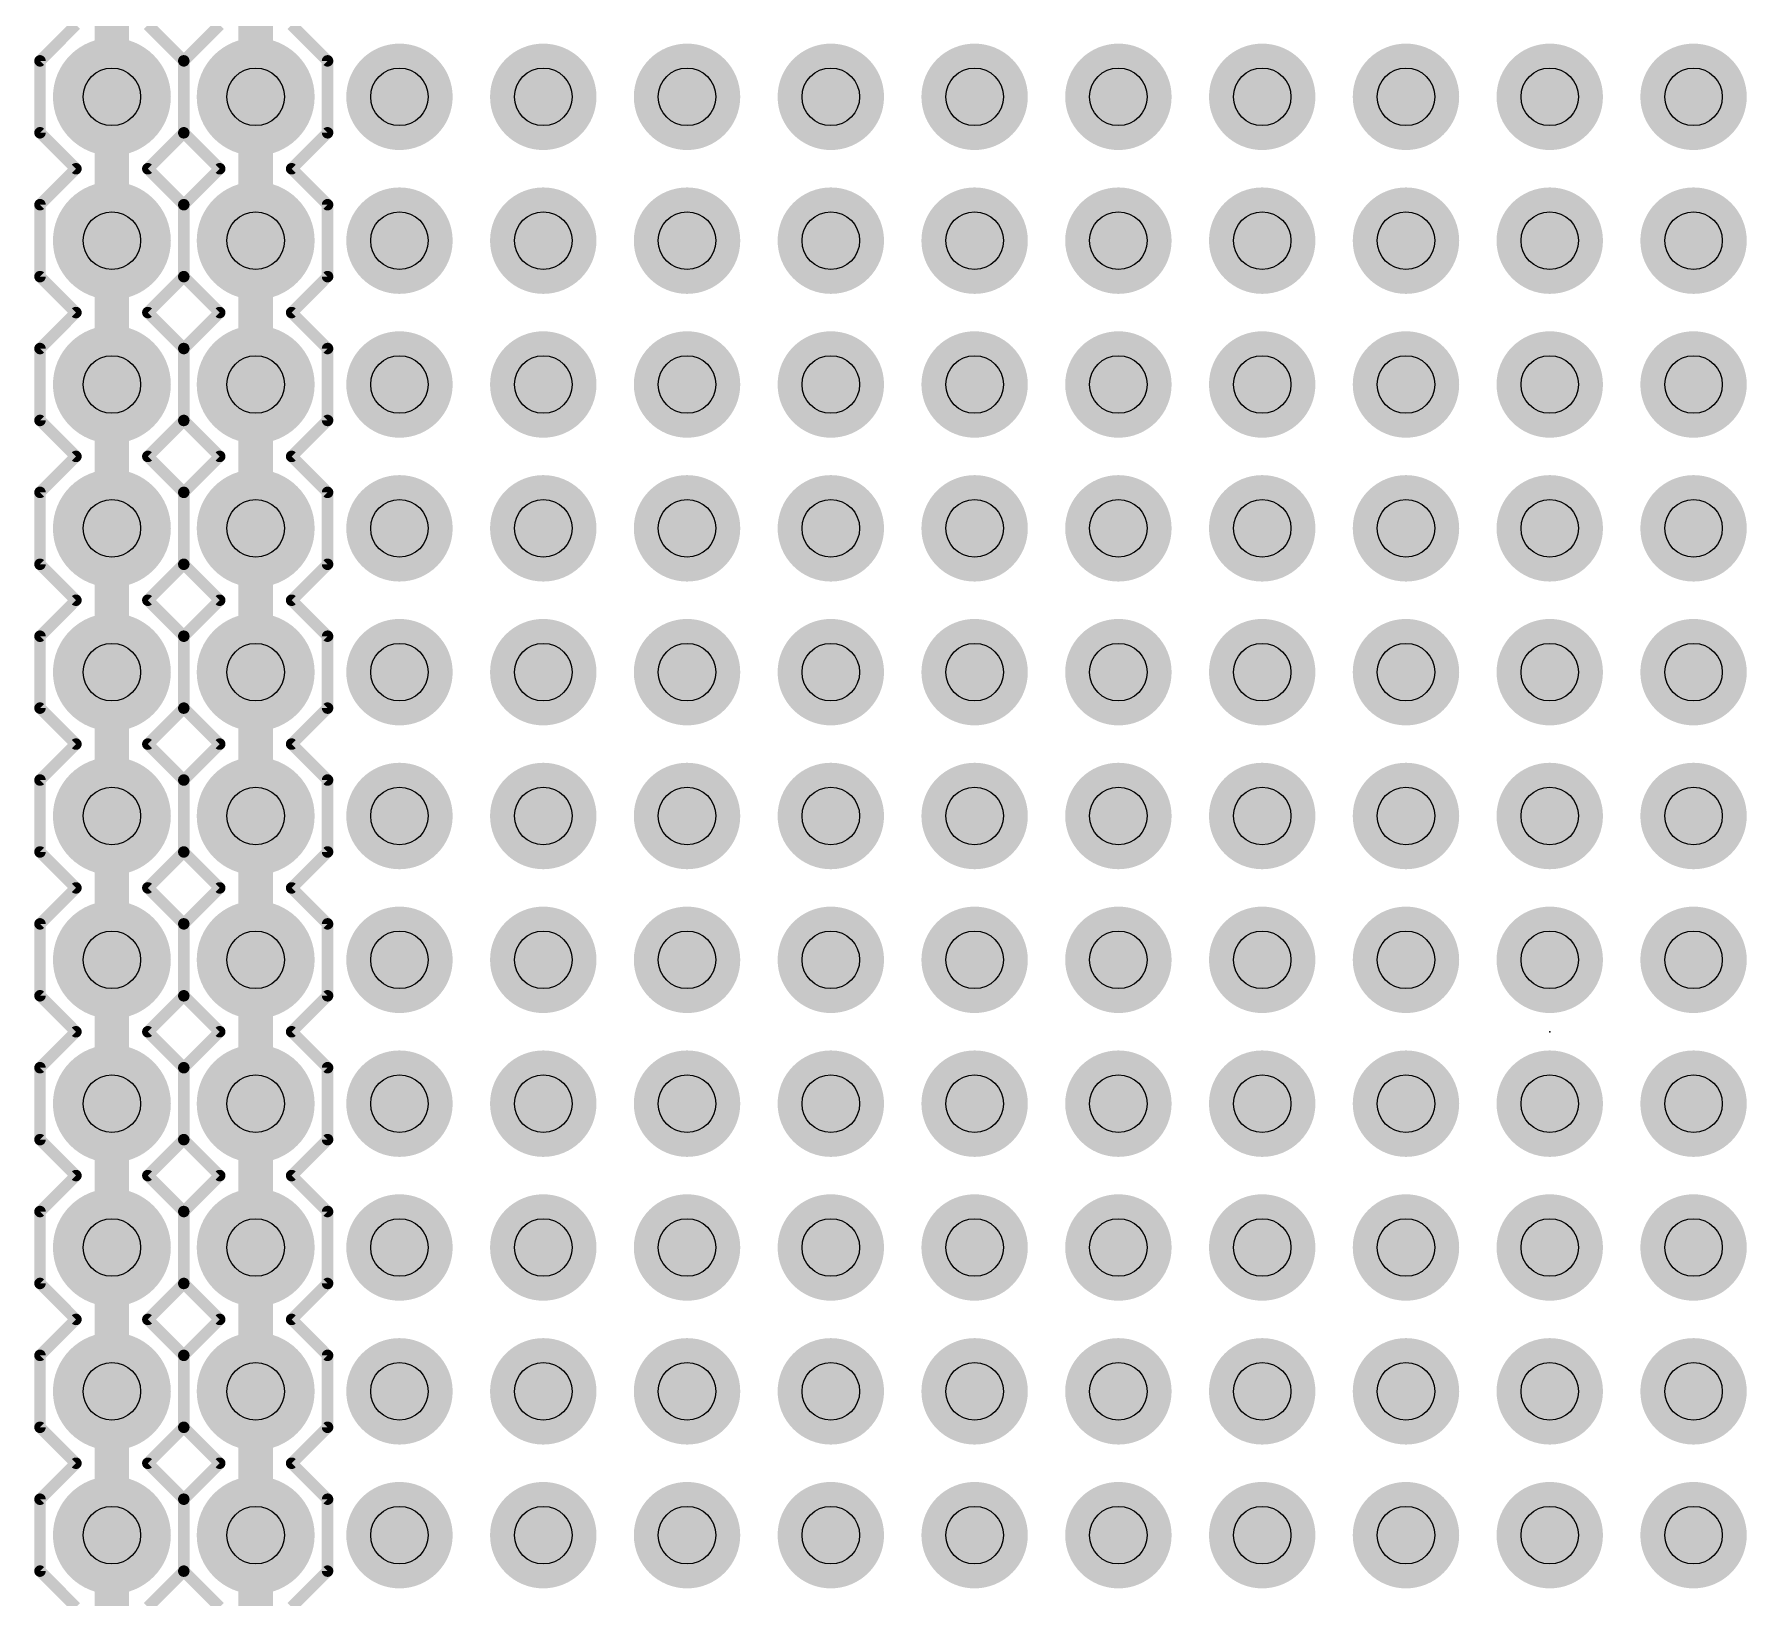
# Model space of a CAD drawing. Extents: x -27 to 84, y -12 to 86.
# Drawn here: x 24.03 to 54.28, y 33.19 to 60.79 of the extents above; entities that cross this region are included whole.
import ezdxf

# ---------------------------------------------------------------- set-up
doc = ezdxf.new("R2010")
doc.units = 0
for name, color, linetype in [('1', 12, 'CONTINUOUS'), ('17', 110, 'CONTINUOUS'), ('18', 110, 'CONTINUOUS'), ('21', 41, 'CONTINUOUS'), ('23', 53, 'CONTINUOUS'), ('29', 253, 'CONTINUOUS'), ('30', 253, 'CONTINUOUS'), ('44', 253, 'CONTINUOUS'), ('51', 53, 'CONTINUOUS')]:
    doc.layers.add(name, color=color, linetype=linetype)

# ---------------------------------------------------------------- blocks, each defined once
blk = doc.blocks.new('RECT')
blk.add_solid([(-0.5, -0.5), (0.5, -0.5), (-0.5, 0.5), (0.5, 0.5)])
blk = doc.blocks.new('ROUNDP')
at = {"const_width": 0.5}
blk.add_lwpolyline([(0, -0.25, 1), (0, 0.25, 1), (0, -0.25)], format="xyb", dxfattribs=at)
blk = doc.blocks.new('ROUNDV')
at = {"const_width": 0.5}
blk.add_lwpolyline([(0, -0.25, 1), (0, 0.25, 1), (0, -0.25)], format="xyb", dxfattribs=at)

msp = doc.modelspace()

# ---------------------------------------------------------------- linework, layer by layer
at = {"layer": '1', "const_width": 0.6096}
for points in [[(25.4, 59.69), (25.4, 62.23)], [(27.94, 59.69), (27.94, 62.23)], [(25.4, 57.15), (25.4, 59.69)], [(27.94, 57.15), (27.94, 59.69)], [(25.4, 54.61), (25.4, 57.15)], [(27.94, 54.61), (27.94, 57.15)], [(25.4, 52.07), (25.4, 54.61)], [(27.94, 52.07), (27.94, 54.61)], [(25.4, 49.53), (25.4, 52.07)], [(27.94, 49.53), (27.94, 52.07)], [(25.4, 46.99), (25.4, 49.53)], [(27.94, 46.99), (27.94, 49.53)], [(25.4, 44.45), (25.4, 46.99)], [(27.94, 44.45), (27.94, 46.99)], [(25.4, 41.91), (25.4, 44.45)], [(27.94, 41.91), (27.94, 44.45)], [(25.4, 39.37), (25.4, 41.91)], [(27.94, 39.37), (27.94, 41.91)], [(25.4, 36.83), (25.4, 39.37)], [(27.94, 36.83), (27.94, 39.37)], [(25.4, 34.29), (25.4, 36.83)], [(27.94, 34.29), (27.94, 36.83)], [(25.4, 31.75), (25.4, 34.29)], [(27.94, 31.75), (27.94, 34.29)]]:
    msp.add_lwpolyline(points, dxfattribs=at)
at = {"layer": '1', "const_width": 0.3048}
for points in [[(25.5524, 59.69, 1), (25.2476, 59.69)], [(28.0924, 59.69, 1), (27.7876, 59.69)], [(25.2476, 59.69, 1), (25.5524, 59.69)], [(27.7876, 59.69, 1), (28.0924, 59.69)], [(25.5524, 57.15, 1), (25.2476, 57.15)], [(25.2476, 57.15, 1), (25.5524, 57.15)], [(28.0924, 57.15, 1), (27.7876, 57.15)], [(27.7876, 57.15, 1), (28.0924, 57.15)], [(25.5524, 54.61, 1), (25.2476, 54.61)], [(25.2476, 54.61, 1), (25.5524, 54.61)], [(28.0924, 54.61, 1), (27.7876, 54.61)], [(27.7876, 54.61, 1), (28.0924, 54.61)], [(25.5524, 52.07, 1), (25.2476, 52.07)], [(28.0924, 52.07, 1), (27.7876, 52.07)], [(25.2476, 52.07, 1), (25.5524, 52.07)], [(27.7876, 52.07, 1), (28.0924, 52.07)], [(25.5524, 49.53, 1), (25.2476, 49.53)], [(25.2476, 49.53, 1), (25.5524, 49.53)], [(28.0924, 49.53, 1), (27.7876, 49.53)], [(27.7876, 49.53, 1), (28.0924, 49.53)], [(25.5524, 46.99, 1), (25.2476, 46.99)], [(28.0924, 46.99, 1), (27.7876, 46.99)], [(25.2476, 46.99, 1), (25.5524, 46.99)], [(27.7876, 46.99, 1), (28.0924, 46.99)], [(25.5524, 44.45, 1), (25.2476, 44.45)], [(25.2476, 44.45, 1), (25.5524, 44.45)], [(28.0924, 44.45, 1), (27.7876, 44.45)], [(27.7876, 44.45, 1), (28.0924, 44.45)], [(25.5524, 41.91, 1), (25.2476, 41.91)], [(25.2476, 41.91, 1), (25.5524, 41.91)], [(28.0924, 41.91, 1), (27.7876, 41.91)], [(27.7876, 41.91, 1), (28.0924, 41.91)], [(25.5524, 39.37, 1), (25.2476, 39.37)], [(28.0924, 39.37, 1), (27.7876, 39.37)], [(25.2476, 39.37, 1), (25.5524, 39.37)], [(27.7876, 39.37, 1), (28.0924, 39.37)], [(25.5524, 36.83, 1), (25.2476, 36.83)], [(25.2476, 36.83, 1), (25.5524, 36.83)], [(28.0924, 36.83, 1), (27.7876, 36.83)], [(27.7876, 36.83, 1), (28.0924, 36.83)], [(25.5524, 34.29, 1), (25.2476, 34.29)], [(28.0924, 34.29, 1), (27.7876, 34.29)], [(25.2476, 34.29, 1), (25.5524, 34.29)], [(27.7876, 34.29, 1), (28.0924, 34.29)]]:
    msp.add_lwpolyline(points, format="xyb", dxfattribs=at)
at = {"layer": '21', "const_width": 0.2032}
for points in [[(24.13, 60.325), (24.765, 60.96)], [(26.035, 60.96), (26.67, 60.325)], [(26.67, 60.325), (27.305, 60.96)], [(28.575, 60.96), (29.21, 60.325)], [(24.13, 59.055), (24.13, 60.325)], [(26.67, 60.325), (26.67, 59.055)], [(26.67, 59.055), (26.67, 60.325)], [(29.21, 60.325), (29.21, 59.055)], [(24.13, 59.055), (24.765, 58.42)], [(26.035, 58.42), (26.67, 59.055)], [(26.67, 59.055), (27.305, 58.42)], [(28.575, 58.42), (29.21, 59.055)], [(24.13, 57.785), (24.765, 58.42)], [(26.035, 58.42), (26.67, 57.785)], [(26.67, 57.785), (27.305, 58.42)], [(28.575, 58.42), (29.21, 57.785)], [(24.13, 56.515), (24.13, 57.785)], [(26.67, 57.785), (26.67, 56.515)], [(26.67, 56.515), (26.67, 57.785)], [(29.21, 57.785), (29.21, 56.515)], [(24.13, 56.515), (24.765, 55.88)], [(26.035, 55.88), (26.67, 56.515)], [(26.67, 56.515), (27.305, 55.88)], [(28.575, 55.88), (29.21, 56.515)], [(24.13, 55.245), (24.765, 55.88)], [(26.035, 55.88), (26.67, 55.245)], [(26.67, 55.245), (27.305, 55.88)], [(28.575, 55.88), (29.21, 55.245)], [(24.13, 53.975), (24.13, 55.245)], [(26.67, 55.245), (26.67, 53.975)], [(26.67, 53.975), (26.67, 55.245)], [(29.21, 55.245), (29.21, 53.975)], [(24.13, 53.975), (24.765, 53.34)], [(26.035, 53.34), (26.67, 53.975)], [(26.67, 53.975), (27.305, 53.34)], [(28.575, 53.34), (29.21, 53.975)], [(24.13, 52.705), (24.765, 53.34)], [(26.035, 53.34), (26.67, 52.705)], [(26.67, 52.705), (27.305, 53.34)], [(28.575, 53.34), (29.21, 52.705)], [(24.13, 51.435), (24.13, 52.705)], [(26.67, 52.705), (26.67, 51.435)], [(26.67, 51.435), (26.67, 52.705)], [(29.21, 52.705), (29.21, 51.435)], [(24.13, 51.435), (24.765, 50.8)], [(26.035, 50.8), (26.67, 51.435)], [(26.67, 51.435), (27.305, 50.8)], [(28.575, 50.8), (29.21, 51.435)], [(24.13, 50.165), (24.765, 50.8)], [(26.035, 50.8), (26.67, 50.165)], [(26.67, 50.165), (27.305, 50.8)], [(28.575, 50.8), (29.21, 50.165)], [(24.13, 48.895), (24.13, 50.165)], [(26.67, 50.165), (26.67, 48.895)], [(26.67, 48.895), (26.67, 50.165)], [(29.21, 50.165), (29.21, 48.895)], [(24.13, 48.895), (24.765, 48.26)], [(26.035, 48.26), (26.67, 48.895)], [(26.67, 48.895), (27.305, 48.26)], [(28.575, 48.26), (29.21, 48.895)], [(24.13, 47.625), (24.765, 48.26)], [(26.035, 48.26), (26.67, 47.625)], [(26.67, 47.625), (27.305, 48.26)], [(28.575, 48.26), (29.21, 47.625)], [(24.13, 46.355), (24.13, 47.625)], [(26.67, 47.625), (26.67, 46.355)], [(26.67, 46.355), (26.67, 47.625)], [(29.21, 47.625), (29.21, 46.355)], [(24.13, 46.355), (24.765, 45.72)], [(26.035, 45.72), (26.67, 46.355)], [(26.67, 46.355), (27.305, 45.72)], [(28.575, 45.72), (29.21, 46.355)], [(24.13, 45.085), (24.765, 45.72)], [(26.035, 45.72), (26.67, 45.085)], [(26.67, 45.085), (27.305, 45.72)], [(28.575, 45.72), (29.21, 45.085)], [(24.13, 43.815), (24.13, 45.085)], [(26.67, 45.085), (26.67, 43.815)], [(26.67, 43.815), (26.67, 45.085)], [(29.21, 45.085), (29.21, 43.815)], [(24.13, 43.815), (24.765, 43.18)], [(26.035, 43.18), (26.67, 43.815)], [(26.67, 43.815), (27.305, 43.18)], [(28.575, 43.18), (29.21, 43.815)], [(24.13, 42.545), (24.765, 43.18)], [(26.035, 43.18), (26.67, 42.545)], [(26.67, 42.545), (27.305, 43.18)], [(28.575, 43.18), (29.21, 42.545)], [(24.13, 41.275), (24.13, 42.545)], [(26.67, 42.545), (26.67, 41.275)], [(26.67, 41.275), (26.67, 42.545)], [(29.21, 42.545), (29.21, 41.275)], [(24.13, 41.275), (24.765, 40.64)], [(26.035, 40.64), (26.67, 41.275)], [(26.67, 41.275), (27.305, 40.64)], [(28.575, 40.64), (29.21, 41.275)], [(24.13, 40.005), (24.765, 40.64)], [(26.035, 40.64), (26.67, 40.005)], [(26.67, 40.005), (27.305, 40.64)], [(28.575, 40.64), (29.21, 40.005)], [(24.13, 38.735), (24.13, 40.005)], [(26.67, 40.005), (26.67, 38.735)], [(26.67, 38.735), (26.67, 40.005)], [(29.21, 40.005), (29.21, 38.735)], [(24.13, 38.735), (24.765, 38.1)], [(26.035, 38.1), (26.67, 38.735)], [(26.67, 38.735), (27.305, 38.1)], [(28.575, 38.1), (29.21, 38.735)], [(24.13, 37.465), (24.765, 38.1)], [(26.035, 38.1), (26.67, 37.465)], [(26.67, 37.465), (27.305, 38.1)], [(28.575, 38.1), (29.21, 37.465)], [(24.13, 36.195), (24.13, 37.465)], [(26.67, 37.465), (26.67, 36.195)], [(26.67, 36.195), (26.67, 37.465)], [(29.21, 37.465), (29.21, 36.195)], [(24.765, 35.56), (24.13, 36.195)], [(26.67, 36.195), (26.035, 35.56)], [(27.305, 35.56), (26.67, 36.195)], [(29.21, 36.195), (28.575, 35.56)], [(24.13, 34.925), (24.765, 35.56)], [(26.035, 35.56), (26.67, 34.925)], [(26.67, 34.925), (27.305, 35.56)], [(28.575, 35.56), (29.21, 34.925)], [(24.13, 33.655), (24.13, 34.925)], [(26.67, 34.925), (26.67, 33.655)], [(26.67, 33.655), (26.67, 34.925)], [(29.21, 34.925), (29.21, 33.655)], [(24.765, 33.02), (24.13, 33.655)], [(26.67, 33.655), (26.035, 33.02)], [(27.305, 33.02), (26.67, 33.655)], [(29.21, 33.655), (28.575, 33.02)]]:
    msp.add_lwpolyline(points, dxfattribs=at)
at = {"layer": '21', "const_width": 0.1016}
for points in [[(24.1808, 60.325, 1), (24.0792, 60.325)], [(24.0941, 60.3609, 1), (24.1659, 60.2891)], [(26.7208, 60.325, 1), (26.6192, 60.325)], [(26.7208, 60.325, 1), (26.6192, 60.325)], [(26.6341, 60.3609, 1), (26.7059, 60.2891)], [(26.6341, 60.2891, 1), (26.7059, 60.3609)], [(29.2608, 60.325, 1), (29.1592, 60.325)], [(29.1741, 60.2891, 1), (29.2459, 60.3609)], [(24.1659, 59.0909, 1), (24.0941, 59.0191)], [(24.0792, 59.055, 1), (24.1808, 59.055)], [(26.7059, 59.0909, 1), (26.6341, 59.0191)], [(26.6192, 59.055, 1), (26.7208, 59.055)], [(26.6192, 59.055, 1), (26.7208, 59.055)], [(26.7059, 59.0191, 1), (26.6341, 59.0909)], [(29.1592, 59.055, 1), (29.2608, 59.055)], [(29.2459, 59.0191, 1), (29.1741, 59.0909)], [(24.8009, 58.3841, 1), (24.7291, 58.4559)], [(24.7291, 58.3841, 1), (24.8009, 58.4559)], [(26.0709, 58.4559, 1), (25.9991, 58.3841)], [(25.9991, 58.4559, 1), (26.0709, 58.3841)], [(27.3409, 58.3841, 1), (27.2691, 58.4559)], [(27.2691, 58.3841, 1), (27.3409, 58.4559)], [(28.6109, 58.4559, 1), (28.5391, 58.3841)], [(28.5391, 58.4559, 1), (28.6109, 58.3841)], [(24.1808, 57.785, 1), (24.0792, 57.785)], [(24.0941, 57.8209, 1), (24.1659, 57.7491)], [(26.7208, 57.785, 1), (26.6192, 57.785)], [(26.7208, 57.785, 1), (26.6192, 57.785)], [(26.6341, 57.8209, 1), (26.7059, 57.7491)], [(26.6341, 57.7491, 1), (26.7059, 57.8209)], [(29.2608, 57.785, 1), (29.1592, 57.785)], [(29.1741, 57.7491, 1), (29.2459, 57.8209)], [(24.1659, 56.5509, 1), (24.0941, 56.4791)], [(26.7059, 56.5509, 1), (26.6341, 56.4791)], [(26.7059, 56.4791, 1), (26.6341, 56.5509)], [(29.2459, 56.4791, 1), (29.1741, 56.5509)], [(24.0792, 56.515, 1), (24.1808, 56.515)], [(26.6192, 56.515, 1), (26.7208, 56.515)], [(26.6192, 56.515, 1), (26.7208, 56.515)], [(29.1592, 56.515, 1), (29.2608, 56.515)], [(24.8009, 55.8441, 1), (24.7291, 55.9159)], [(24.7291, 55.8441, 1), (24.8009, 55.9159)], [(26.0709, 55.9159, 1), (25.9991, 55.8441)], [(25.9991, 55.9159, 1), (26.0709, 55.8441)], [(27.3409, 55.8441, 1), (27.2691, 55.9159)], [(27.2691, 55.8441, 1), (27.3409, 55.9159)], [(28.6109, 55.9159, 1), (28.5391, 55.8441)], [(28.5391, 55.9159, 1), (28.6109, 55.8441)], [(24.1808, 55.245, 1), (24.0792, 55.245)], [(24.0941, 55.2809, 1), (24.1659, 55.2091)], [(26.7208, 55.245, 1), (26.6192, 55.245)], [(26.7208, 55.245, 1), (26.6192, 55.245)], [(26.6341, 55.2809, 1), (26.7059, 55.2091)], [(26.6341, 55.2091, 1), (26.7059, 55.2809)], [(29.2608, 55.245, 1), (29.1592, 55.245)], [(29.1741, 55.2091, 1), (29.2459, 55.2809)], [(24.1659, 54.0109, 1), (24.0941, 53.9391)], [(24.0792, 53.975, 1), (24.1808, 53.975)], [(26.7059, 54.0109, 1), (26.6341, 53.9391)], [(26.6192, 53.975, 1), (26.7208, 53.975)], [(26.6192, 53.975, 1), (26.7208, 53.975)], [(26.7059, 53.9391, 1), (26.6341, 54.0109)], [(29.1592, 53.975, 1), (29.2608, 53.975)], [(29.2459, 53.9391, 1), (29.1741, 54.0109)], [(24.8009, 53.3041, 1), (24.7291, 53.3759)], [(24.7291, 53.3041, 1), (24.8009, 53.3759)], [(26.0709, 53.3759, 1), (25.9991, 53.3041)], [(25.9991, 53.3759, 1), (26.0709, 53.3041)], [(27.3409, 53.3041, 1), (27.2691, 53.3759)], [(27.2691, 53.3041, 1), (27.3409, 53.3759)], [(28.6109, 53.3759, 1), (28.5391, 53.3041)], [(28.5391, 53.3759, 1), (28.6109, 53.3041)], [(24.1808, 52.705, 1), (24.0792, 52.705)], [(24.0941, 52.7409, 1), (24.1659, 52.6691)], [(26.7208, 52.705, 1), (26.6192, 52.705)], [(26.7208, 52.705, 1), (26.6192, 52.705)], [(26.6341, 52.7409, 1), (26.7059, 52.6691)], [(26.6341, 52.6691, 1), (26.7059, 52.7409)], [(29.2608, 52.705, 1), (29.1592, 52.705)], [(29.1741, 52.6691, 1), (29.2459, 52.7409)], [(24.1659, 51.4709, 1), (24.0941, 51.3991)], [(24.0792, 51.435, 1), (24.1808, 51.435)], [(26.7059, 51.4709, 1), (26.6341, 51.3991)], [(26.6192, 51.435, 1), (26.7208, 51.435)], [(26.6192, 51.435, 1), (26.7208, 51.435)], [(26.7059, 51.3991, 1), (26.6341, 51.4709)], [(29.1592, 51.435, 1), (29.2608, 51.435)], [(29.2459, 51.3991, 1), (29.1741, 51.4709)], [(24.8009, 50.7641, 1), (24.7291, 50.8359)], [(24.7291, 50.7641, 1), (24.8009, 50.8359)], [(26.0709, 50.8359, 1), (25.9991, 50.7641)], [(25.9991, 50.8359, 1), (26.0709, 50.7641)], [(27.3409, 50.7641, 1), (27.2691, 50.8359)], [(27.2691, 50.7641, 1), (27.3409, 50.8359)], [(28.6109, 50.8359, 1), (28.5391, 50.7641)], [(28.5391, 50.8359, 1), (28.6109, 50.7641)], [(24.1808, 50.165, 1), (24.0792, 50.165)], [(24.0941, 50.2009, 1), (24.1659, 50.1291)], [(26.7208, 50.165, 1), (26.6192, 50.165)], [(26.7208, 50.165, 1), (26.6192, 50.165)], [(26.6341, 50.2009, 1), (26.7059, 50.1291)], [(26.6341, 50.1291, 1), (26.7059, 50.2009)], [(29.2608, 50.165, 1), (29.1592, 50.165)], [(29.1741, 50.1291, 1), (29.2459, 50.2009)], [(24.1659, 48.9309, 1), (24.0941, 48.8591)], [(24.0792, 48.895, 1), (24.1808, 48.895)], [(26.7059, 48.9309, 1), (26.6341, 48.8591)], [(26.6192, 48.895, 1), (26.7208, 48.895)], [(26.6192, 48.895, 1), (26.7208, 48.895)], [(26.7059, 48.8591, 1), (26.6341, 48.9309)], [(29.1592, 48.895, 1), (29.2608, 48.895)], [(29.2459, 48.8591, 1), (29.1741, 48.9309)], [(24.8009, 48.2241, 1), (24.7291, 48.2959)], [(24.7291, 48.2241, 1), (24.8009, 48.2959)], [(26.0709, 48.2959, 1), (25.9991, 48.2241)], [(25.9991, 48.2959, 1), (26.0709, 48.2241)], [(27.3409, 48.2241, 1), (27.2691, 48.2959)], [(27.2691, 48.2241, 1), (27.3409, 48.2959)], [(28.6109, 48.2959, 1), (28.5391, 48.2241)], [(28.5391, 48.2959, 1), (28.6109, 48.2241)], [(24.1808, 47.625, 1), (24.0792, 47.625)], [(24.0941, 47.6609, 1), (24.1659, 47.5891)], [(26.7208, 47.625, 1), (26.6192, 47.625)], [(26.7208, 47.625, 1), (26.6192, 47.625)], [(26.6341, 47.6609, 1), (26.7059, 47.5891)], [(26.6341, 47.5891, 1), (26.7059, 47.6609)], [(29.2608, 47.625, 1), (29.1592, 47.625)], [(29.1741, 47.5891, 1), (29.2459, 47.6609)], [(24.1659, 46.3909, 1), (24.0941, 46.3191)], [(24.0792, 46.355, 1), (24.1808, 46.355)], [(26.7059, 46.3909, 1), (26.6341, 46.3191)], [(26.6192, 46.355, 1), (26.7208, 46.355)], [(26.6192, 46.355, 1), (26.7208, 46.355)], [(26.7059, 46.3191, 1), (26.6341, 46.3909)], [(29.1592, 46.355, 1), (29.2608, 46.355)], [(29.2459, 46.3191, 1), (29.1741, 46.3909)], [(24.8009, 45.6841, 1), (24.7291, 45.7559)], [(24.7291, 45.6841, 1), (24.8009, 45.7559)], [(26.0709, 45.7559, 1), (25.9991, 45.6841)], [(25.9991, 45.7559, 1), (26.0709, 45.6841)], [(27.3409, 45.6841, 1), (27.2691, 45.7559)], [(27.2691, 45.6841, 1), (27.3409, 45.7559)], [(28.6109, 45.7559, 1), (28.5391, 45.6841)], [(28.5391, 45.7559, 1), (28.6109, 45.6841)], [(24.1808, 45.085, 1), (24.0792, 45.085)], [(24.0941, 45.1209, 1), (24.1659, 45.0491)], [(26.7208, 45.085, 1), (26.6192, 45.085)], [(26.7208, 45.085, 1), (26.6192, 45.085)], [(26.6341, 45.1209, 1), (26.7059, 45.0491)], [(26.6341, 45.0491, 1), (26.7059, 45.1209)], [(29.2608, 45.085, 1), (29.1592, 45.085)], [(29.1741, 45.0491, 1), (29.2459, 45.1209)], [(24.1659, 43.8509, 1), (24.0941, 43.7791)], [(24.0792, 43.815, 1), (24.1808, 43.815)], [(26.7059, 43.8509, 1), (26.6341, 43.7791)], [(26.6192, 43.815, 1), (26.7208, 43.815)], [(26.6192, 43.815, 1), (26.7208, 43.815)], [(26.7059, 43.7791, 1), (26.6341, 43.8509)], [(29.1592, 43.815, 1), (29.2608, 43.815)], [(29.2459, 43.7791, 1), (29.1741, 43.8509)], [(24.8009, 43.1441, 1), (24.7291, 43.2159)], [(24.7291, 43.1441, 1), (24.8009, 43.2159)], [(26.0709, 43.2159, 1), (25.9991, 43.1441)], [(25.9991, 43.2159, 1), (26.0709, 43.1441)], [(27.3409, 43.1441, 1), (27.2691, 43.2159)], [(27.2691, 43.1441, 1), (27.3409, 43.2159)], [(28.6109, 43.2159, 1), (28.5391, 43.1441)], [(28.5391, 43.2159, 1), (28.6109, 43.1441)], [(24.1808, 42.545, 1), (24.0792, 42.545)], [(24.0941, 42.5809, 1), (24.1659, 42.5091)], [(26.7208, 42.545, 1), (26.6192, 42.545)], [(26.7208, 42.545, 1), (26.6192, 42.545)], [(26.6341, 42.5809, 1), (26.7059, 42.5091)], [(26.6341, 42.5091, 1), (26.7059, 42.5809)], [(29.2608, 42.545, 1), (29.1592, 42.545)], [(29.1741, 42.5091, 1), (29.2459, 42.5809)], [(24.1659, 41.3109, 1), (24.0941, 41.2391)], [(24.0792, 41.275, 1), (24.1808, 41.275)], [(26.7059, 41.3109, 1), (26.6341, 41.2391)], [(26.6192, 41.275, 1), (26.7208, 41.275)], [(26.6192, 41.275, 1), (26.7208, 41.275)], [(26.7059, 41.2391, 1), (26.6341, 41.3109)], [(29.1592, 41.275, 1), (29.2608, 41.275)], [(29.2459, 41.2391, 1), (29.1741, 41.3109)], [(24.8009, 40.6041, 1), (24.7291, 40.6759)], [(24.7291, 40.6041, 1), (24.8009, 40.6759)], [(26.0709, 40.6759, 1), (25.9991, 40.6041)], [(25.9991, 40.6759, 1), (26.0709, 40.6041)], [(27.3409, 40.6041, 1), (27.2691, 40.6759)], [(27.2691, 40.6041, 1), (27.3409, 40.6759)], [(28.6109, 40.6759, 1), (28.5391, 40.6041)], [(28.5391, 40.6759, 1), (28.6109, 40.6041)], [(24.1808, 40.005, 1), (24.0792, 40.005)], [(24.0941, 40.0409, 1), (24.1659, 39.9691)], [(26.7208, 40.005, 1), (26.6192, 40.005)], [(26.7208, 40.005, 1), (26.6192, 40.005)], [(26.6341, 40.0409, 1), (26.7059, 39.9691)], [(26.6341, 39.9691, 1), (26.7059, 40.0409)], [(29.2608, 40.005, 1), (29.1592, 40.005)], [(29.1741, 39.9691, 1), (29.2459, 40.0409)], [(24.1659, 38.7709, 1), (24.0941, 38.6991)], [(24.0792, 38.735, 1), (24.1808, 38.735)], [(26.7059, 38.7709, 1), (26.6341, 38.6991)], [(26.6192, 38.735, 1), (26.7208, 38.735)], [(26.6192, 38.735, 1), (26.7208, 38.735)], [(26.7059, 38.6991, 1), (26.6341, 38.7709)], [(29.1592, 38.735, 1), (29.2608, 38.735)], [(29.2459, 38.6991, 1), (29.1741, 38.7709)], [(24.8009, 38.0641, 1), (24.7291, 38.1359)], [(24.7291, 38.0641, 1), (24.8009, 38.1359)], [(26.0709, 38.1359, 1), (25.9991, 38.0641)], [(25.9991, 38.1359, 1), (26.0709, 38.0641)], [(27.3409, 38.0641, 1), (27.2691, 38.1359)], [(27.2691, 38.0641, 1), (27.3409, 38.1359)], [(28.6109, 38.1359, 1), (28.5391, 38.0641)], [(28.5391, 38.1359, 1), (28.6109, 38.0641)], [(24.1808, 37.465, 1), (24.0792, 37.465)], [(24.0941, 37.5009, 1), (24.1659, 37.4291)], [(26.7208, 37.465, 1), (26.6192, 37.465)], [(26.7208, 37.465, 1), (26.6192, 37.465)], [(26.6341, 37.5009, 1), (26.7059, 37.4291)], [(26.6341, 37.4291, 1), (26.7059, 37.5009)], [(29.2608, 37.465, 1), (29.1592, 37.465)], [(29.1741, 37.4291, 1), (29.2459, 37.5009)], [(24.1659, 36.2309, 1), (24.0941, 36.1591)], [(24.0792, 36.195, 1), (24.1808, 36.195)], [(26.7059, 36.2309, 1), (26.6341, 36.1591)], [(26.6192, 36.195, 1), (26.7208, 36.195)], [(26.6192, 36.195, 1), (26.7208, 36.195)], [(26.7059, 36.1591, 1), (26.6341, 36.2309)], [(29.1592, 36.195, 1), (29.2608, 36.195)], [(29.2459, 36.1591, 1), (29.1741, 36.2309)], [(24.8009, 35.5241, 1), (24.7291, 35.5959)], [(24.7291, 35.5241, 1), (24.8009, 35.5959)], [(26.0709, 35.5959, 1), (25.9991, 35.5241)], [(25.9991, 35.5959, 1), (26.0709, 35.5241)], [(27.3409, 35.5241, 1), (27.2691, 35.5959)], [(27.2691, 35.5241, 1), (27.3409, 35.5959)], [(28.6109, 35.5959, 1), (28.5391, 35.5241)], [(28.5391, 35.5959, 1), (28.6109, 35.5241)], [(24.1808, 34.925, 1), (24.0792, 34.925)], [(24.0941, 34.9609, 1), (24.1659, 34.8891)], [(26.7208, 34.925, 1), (26.6192, 34.925)], [(26.7208, 34.925, 1), (26.6192, 34.925)], [(26.6341, 34.9609, 1), (26.7059, 34.8891)], [(26.6341, 34.8891, 1), (26.7059, 34.9609)], [(29.2608, 34.925, 1), (29.1592, 34.925)], [(29.1741, 34.8891, 1), (29.2459, 34.9609)], [(24.1659, 33.6909, 1), (24.0941, 33.6191)], [(24.0792, 33.655, 1), (24.1808, 33.655)], [(26.7059, 33.6909, 1), (26.6341, 33.6191)], [(26.6192, 33.655, 1), (26.7208, 33.655)], [(26.6192, 33.655, 1), (26.7208, 33.655)], [(26.7059, 33.6191, 1), (26.6341, 33.6909)], [(29.1592, 33.655, 1), (29.2608, 33.655)], [(29.2459, 33.6191, 1), (29.1741, 33.6909)]]:
    msp.add_lwpolyline(points, format="xyb", dxfattribs=at)
at = {"layer": '23'}
msp.add_point((50.8, 43.18), dxfattribs=at)
at = {"layer": '44'}
for centre in [(25.4, 59.69), (27.94, 59.69), (30.48, 59.69), (33.02, 59.69), (35.56, 59.69), (38.1, 59.69), (40.64, 59.69), (43.18, 59.69), (45.72, 59.69), (48.26, 59.69), (50.8, 59.69), (53.34, 59.69), (25.4, 57.15), (27.94, 57.15), (30.48, 57.15), (33.02, 57.15), (35.56, 57.15), (38.1, 57.15), (40.64, 57.15), (43.18, 57.15), (45.72, 57.15), (48.26, 57.15), (50.8, 57.15), (53.34, 57.15), (25.4, 54.61), (27.94, 54.61), (30.48, 54.61), (33.02, 54.61), (35.56, 54.61), (38.1, 54.61), (40.64, 54.61), (43.18, 54.61), (45.72, 54.61), (48.26, 54.61), (50.8, 54.61), (53.34, 54.61), (25.4, 52.07), (27.94, 52.07), (30.48, 52.07), (33.02, 52.07), (35.56, 52.07), (38.1, 52.07), (40.64, 52.07), (43.18, 52.07), (45.72, 52.07), (48.26, 52.07), (50.8, 52.07), (53.34, 52.07), (25.4, 49.53), (27.94, 49.53), (30.48, 49.53), (33.02, 49.53), (35.56, 49.53), (38.1, 49.53), (40.64, 49.53), (43.18, 49.53), (45.72, 49.53), (48.26, 49.53), (50.8, 49.53), (53.34, 49.53), (25.4, 46.99), (27.94, 46.99), (30.48, 46.99), (33.02, 46.99), (35.56, 46.99), (38.1, 46.99), (40.64, 46.99), (43.18, 46.99), (45.72, 46.99), (48.26, 46.99), (50.8, 46.99), (53.34, 46.99), (25.4, 44.45), (27.94, 44.45), (30.48, 44.45), (33.02, 44.45), (35.56, 44.45), (38.1, 44.45), (40.64, 44.45), (43.18, 44.45), (45.72, 44.45), (48.26, 44.45), (50.8, 44.45), (53.34, 44.45), (25.4, 41.91), (27.94, 41.91), (30.48, 41.91), (33.02, 41.91), (35.56, 41.91), (38.1, 41.91), (40.64, 41.91), (43.18, 41.91), (45.72, 41.91), (48.26, 41.91), (50.8, 41.91), (53.34, 41.91), (25.4, 39.37), (27.94, 39.37), (30.48, 39.37), (33.02, 39.37), (35.56, 39.37), (38.1, 39.37), (40.64, 39.37), (43.18, 39.37), (45.72, 39.37), (48.26, 39.37), (50.8, 39.37), (53.34, 39.37), (25.4, 36.83), (27.94, 36.83), (30.48, 36.83), (33.02, 36.83), (35.56, 36.83), (38.1, 36.83), (40.64, 36.83), (43.18, 36.83), (45.72, 36.83), (48.26, 36.83), (50.8, 36.83), (53.34, 36.83), (25.4, 34.29), (27.94, 34.29), (30.48, 34.29), (33.02, 34.29), (35.56, 34.29), (38.1, 34.29), (40.64, 34.29), (43.18, 34.29), (45.72, 34.29), (48.26, 34.29), (50.8, 34.29), (53.34, 34.29)]:
    msp.add_circle(centre, 0.508, dxfattribs=at)

# ---------------------------------------------------------------- block references
at = {"layer": '17', "xscale": 1.8796, "yscale": 1.8796, "rotation": 180}
for p in [(25.4, 59.69), (25.4, 59.69), (27.94, 59.69), (27.94, 59.69), (25.4, 57.15), (25.4, 57.15), (27.94, 57.15), (27.94, 57.15), (25.4, 54.61), (25.4, 54.61), (27.94, 54.61), (27.94, 54.61), (25.4, 52.07), (25.4, 52.07), (27.94, 52.07), (27.94, 52.07), (25.4, 49.53), (25.4, 49.53), (27.94, 49.53), (27.94, 49.53), (25.4, 46.99), (25.4, 46.99), (27.94, 46.99), (27.94, 46.99), (25.4, 44.45), (25.4, 44.45), (27.94, 44.45), (27.94, 44.45), (25.4, 41.91), (25.4, 41.91), (27.94, 41.91), (27.94, 41.91), (25.4, 39.37), (25.4, 39.37), (27.94, 39.37), (27.94, 39.37), (25.4, 36.83), (25.4, 36.83), (27.94, 36.83), (27.94, 36.83), (25.4, 34.29), (25.4, 34.29), (27.94, 34.29), (27.94, 34.29)]:
    msp.add_blockref('ROUNDP', p, dxfattribs=at)
at = {"layer": '18', "xscale": 1.8796, "yscale": 1.8796}
for p in [(30.48, 59.69), (30.48, 59.69), (33.02, 59.69), (33.02, 59.69), (35.56, 59.69), (35.56, 59.69), (38.1, 59.69), (38.1, 59.69), (40.64, 59.69), (40.64, 59.69), (43.18, 59.69), (43.18, 59.69), (45.72, 59.69), (45.72, 59.69), (48.26, 59.69), (48.26, 59.69), (50.8, 59.69), (50.8, 59.69), (53.34, 59.69), (53.34, 59.69), (30.48, 57.15), (30.48, 57.15), (33.02, 57.15), (33.02, 57.15), (35.56, 57.15), (35.56, 57.15), (38.1, 57.15), (38.1, 57.15), (40.64, 57.15), (40.64, 57.15), (43.18, 57.15), (43.18, 57.15), (45.72, 57.15), (45.72, 57.15), (48.26, 57.15), (48.26, 57.15), (50.8, 57.15), (50.8, 57.15), (53.34, 57.15), (53.34, 57.15), (30.48, 54.61), (30.48, 54.61), (33.02, 54.61), (33.02, 54.61), (35.56, 54.61), (35.56, 54.61), (38.1, 54.61), (38.1, 54.61), (40.64, 54.61), (40.64, 54.61), (43.18, 54.61), (43.18, 54.61), (45.72, 54.61), (45.72, 54.61), (48.26, 54.61), (48.26, 54.61), (50.8, 54.61), (50.8, 54.61), (53.34, 54.61), (53.34, 54.61), (30.48, 52.07), (30.48, 52.07), (33.02, 52.07), (33.02, 52.07), (35.56, 52.07), (35.56, 52.07), (38.1, 52.07), (38.1, 52.07), (40.64, 52.07), (40.64, 52.07), (43.18, 52.07), (43.18, 52.07), (45.72, 52.07), (45.72, 52.07), (48.26, 52.07), (48.26, 52.07), (50.8, 52.07), (50.8, 52.07), (53.34, 52.07), (53.34, 52.07), (30.48, 49.53), (30.48, 49.53), (33.02, 49.53), (33.02, 49.53), (35.56, 49.53), (35.56, 49.53), (38.1, 49.53), (38.1, 49.53), (40.64, 49.53), (40.64, 49.53), (43.18, 49.53), (43.18, 49.53), (45.72, 49.53), (45.72, 49.53), (48.26, 49.53), (48.26, 49.53), (50.8, 49.53), (50.8, 49.53), (53.34, 49.53), (53.34, 49.53), (30.48, 46.99), (30.48, 46.99), (33.02, 46.99), (33.02, 46.99), (35.56, 46.99), (35.56, 46.99), (38.1, 46.99), (38.1, 46.99), (40.64, 46.99), (40.64, 46.99), (43.18, 46.99), (43.18, 46.99), (45.72, 46.99), (45.72, 46.99), (48.26, 46.99), (48.26, 46.99), (50.8, 46.99), (50.8, 46.99), (53.34, 46.99), (53.34, 46.99), (30.48, 44.45), (30.48, 44.45), (33.02, 44.45), (33.02, 44.45), (35.56, 44.45), (35.56, 44.45), (38.1, 44.45), (38.1, 44.45), (40.64, 44.45), (40.64, 44.45), (43.18, 44.45), (43.18, 44.45), (45.72, 44.45), (45.72, 44.45), (48.26, 44.45), (48.26, 44.45), (50.8, 44.45), (50.8, 44.45), (53.34, 44.45), (53.34, 44.45), (30.48, 41.91), (30.48, 41.91), (33.02, 41.91), (33.02, 41.91), (35.56, 41.91), (35.56, 41.91), (38.1, 41.91), (38.1, 41.91), (40.64, 41.91), (40.64, 41.91), (43.18, 41.91), (43.18, 41.91), (45.72, 41.91), (45.72, 41.91), (48.26, 41.91), (48.26, 41.91), (50.8, 41.91), (50.8, 41.91), (53.34, 41.91), (53.34, 41.91), (30.48, 39.37), (30.48, 39.37), (33.02, 39.37), (33.02, 39.37), (35.56, 39.37), (35.56, 39.37), (38.1, 39.37), (38.1, 39.37), (40.64, 39.37), (40.64, 39.37), (43.18, 39.37), (43.18, 39.37), (45.72, 39.37), (45.72, 39.37), (48.26, 39.37), (48.26, 39.37), (50.8, 39.37), (50.8, 39.37), (53.34, 39.37), (53.34, 39.37), (30.48, 36.83), (30.48, 36.83), (33.02, 36.83), (33.02, 36.83), (35.56, 36.83), (35.56, 36.83), (38.1, 36.83), (38.1, 36.83), (40.64, 36.83), (40.64, 36.83), (43.18, 36.83), (43.18, 36.83), (45.72, 36.83), (45.72, 36.83), (48.26, 36.83), (48.26, 36.83), (50.8, 36.83), (50.8, 36.83), (53.34, 36.83), (53.34, 36.83), (30.48, 34.29), (30.48, 34.29), (33.02, 34.29), (33.02, 34.29), (35.56, 34.29), (35.56, 34.29), (38.1, 34.29), (38.1, 34.29), (40.64, 34.29), (40.64, 34.29), (43.18, 34.29), (43.18, 34.29), (45.72, 34.29), (45.72, 34.29), (48.26, 34.29), (48.26, 34.29), (50.8, 34.29), (50.8, 34.29), (53.34, 34.29), (53.34, 34.29)]:
    msp.add_blockref('ROUNDV', p, dxfattribs=at)
at = {"layer": '29', "xscale": 2.0828, "yscale": 2.0828, "rotation": 180}
for p in [(25.4, 59.69), (27.94, 59.69), (25.4, 57.15), (27.94, 57.15), (25.4, 54.61), (27.94, 54.61), (25.4, 52.07), (27.94, 52.07), (25.4, 49.53), (27.94, 49.53), (25.4, 46.99), (27.94, 46.99), (25.4, 44.45), (27.94, 44.45), (25.4, 41.91), (27.94, 41.91), (25.4, 39.37), (27.94, 39.37), (25.4, 36.83), (27.94, 36.83), (25.4, 34.29), (27.94, 34.29)]:
    msp.add_blockref('ROUNDP', p, dxfattribs=at)
at = {"layer": '30', "xscale": 2.0828, "yscale": 2.0828, "rotation": 180}
for p in [(25.4, 59.69), (27.94, 59.69), (25.4, 57.15), (27.94, 57.15), (25.4, 54.61), (27.94, 54.61), (25.4, 52.07), (27.94, 52.07), (25.4, 49.53), (27.94, 49.53), (25.4, 46.99), (27.94, 46.99), (25.4, 44.45), (27.94, 44.45), (25.4, 41.91), (27.94, 41.91), (25.4, 39.37), (27.94, 39.37), (25.4, 36.83), (27.94, 36.83), (25.4, 34.29), (27.94, 34.29)]:
    msp.add_blockref('ROUNDP', p, dxfattribs=at)
at = {"layer": '51', "xscale": 0.508, "yscale": 0.508, "rotation": 90}
for p in [(25.4, 59.69), (27.94, 59.69), (25.4, 57.15), (27.94, 57.15), (25.4, 54.61), (27.94, 54.61), (25.4, 52.07), (27.94, 52.07), (25.4, 49.53), (27.94, 49.53), (25.4, 46.99), (27.94, 46.99), (25.4, 44.45), (27.94, 44.45), (25.4, 41.91), (27.94, 41.91), (25.4, 39.37), (27.94, 39.37), (25.4, 36.83), (27.94, 36.83), (25.4, 34.29), (27.94, 34.29)]:
    msp.add_blockref('RECT', p, dxfattribs=at)

doc.saveas('drawing.dxf')
